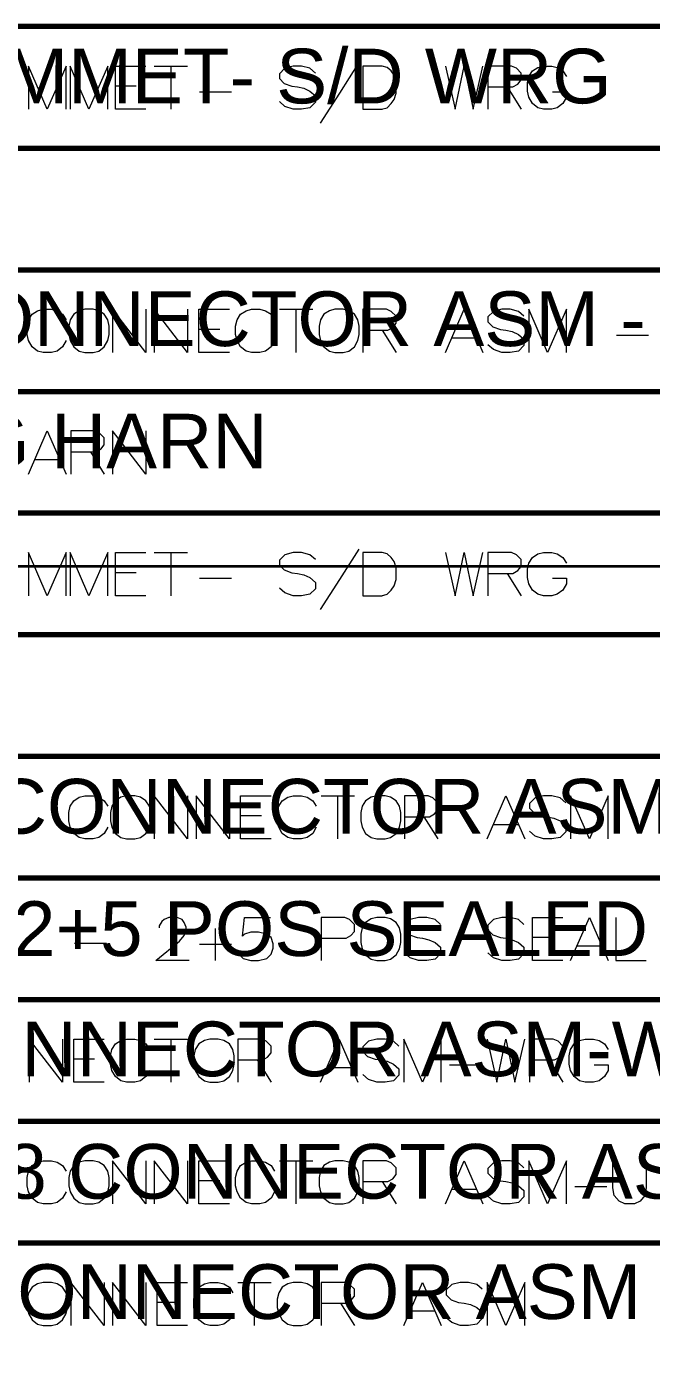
# Model space of a CAD drawing. Header units: millimetres. Extents: x 0 to 174, y 0 to 33.
# Drawn here: x 78.318 to 80.374, y 24.382 to 28.736 of the extents above; entities that cross this region are included whole.
import ezdxf

# ---------------------------------------------------------------- set-up
doc = ezdxf.new("R2010")
doc.units = ezdxf.units.MM
doc.layers.add('BOM_OCR_TEXT', color=7, linetype='Continuous')
doc.layers.add('BOM_ORIGINAL_OUTLINES', color=7, linetype='Continuous')
doc.layers.add('PDF_Geomertry', color=7, linetype='Continuous', true_color=0x405f80)
doc.styles.get("Standard").update_dxf_attribs({"font": 'arial.ttf'})

msp = doc.modelspace()

# ---------------------------------------------------------------- linework, layer by layer
at = {"layer": 'BOM_ORIGINAL_OUTLINES', "color": 18, "lineweight": 13, "true_color": 0x260000}
for points in [[(78.4479, 28.4636), (78.4479, 28.6053), (78.3862, 28.4636), (78.3244, 28.6053), (78.3244, 28.4636)], [(78.5851, 28.4636), (78.5851, 28.6053), (78.5233, 28.4636), (78.4617, 28.6053), (78.4617, 28.4636)], [(78.7108, 28.4636), (78.6103, 28.4636), (78.6103, 28.6053), (78.7108, 28.6053)], [(78.7382, 28.6053), (78.8479, 28.6053)], [(78.7931, 28.4636), (78.7931, 28.6053)], [(79.2686, 28.5825), (79.2503, 28.5985), (79.2229, 28.6053), (79.1954, 28.6053), (79.1681, 28.5985), (79.1497, 28.5801), (79.1497, 28.5642), (79.1657, 28.5482), (79.1908, 28.539), (79.2092, 28.5367), (79.2297, 28.5322), (79.2503, 28.5231), (79.2686, 28.5071), (79.2686, 28.4864), (79.2503, 28.4682), (79.2229, 28.4636), (79.1954, 28.4636), (79.1681, 28.4728), (79.1497, 28.4888)], [(79.2846, 28.4179), (79.3486, 28.5161), (79.4126, 28.6168)], [(79.4857, 28.4636), (79.504, 28.4682), (79.5178, 28.4818), (79.5269, 28.4956), (79.5337, 28.5161), (79.5337, 28.555), (79.5269, 28.5756), (79.5178, 28.5893), (79.504, 28.6007), (79.4881, 28.6053), (79.424, 28.6053), (79.424, 28.4636), (79.4881, 28.4636)], [(79.6961, 28.6053), (79.7281, 28.4636), (79.7578, 28.6053), (79.7875, 28.4636), (79.8194, 28.6053)], [(79.8356, 28.5367), (79.9178, 28.5367), (79.9337, 28.5458), (79.9453, 28.5596), (79.9453, 28.5825), (79.9292, 28.5985), (79.9132, 28.6053), (79.8356, 28.6053), (79.8356, 28.4636)], [(80.0481, 28.5207), (80.0938, 28.5207), (80.0938, 28.5025), (80.0824, 28.4818), (80.064, 28.4682), (80.0458, 28.4636), (80.0183, 28.4636), (80.0001, 28.4682), (79.9818, 28.4818), (79.9704, 28.5025), (79.9658, 28.5231), (79.9658, 28.5504), (79.9704, 28.571), (79.9818, 28.5893), (80.0001, 28.6007), (80.0183, 28.6053), (80.0458, 28.6053), (80.064, 28.6007), (80.0824, 28.5893), (80.0938, 28.571)], [(78.6789, 28.539), (78.6103, 28.539)], [(78.8868, 28.5207), (78.9919, 28.5207)], [(79.8994, 28.5367), (79.9453, 28.4636)], [(78.4479, 27.7019), (78.4365, 27.6814), (78.4182, 27.6676), (78.4, 27.6631), (78.3725, 27.6631), (78.3542, 27.6676), (78.336, 27.6814), (78.3244, 27.7019), (78.3199, 27.7225), (78.3199, 27.75), (78.3244, 27.7706), (78.336, 27.7889), (78.3542, 27.8003), (78.3725, 27.8049), (78.4, 27.8049), (78.4182, 27.8003), (78.4365, 27.7889), (78.4479, 27.7706)], [(78.7108, 27.8049), (78.7108, 27.6631), (78.6011, 27.8049), (78.6011, 27.6631)], [(78.8479, 27.8049), (78.8479, 27.6631), (78.7382, 27.8049), (78.7382, 27.6631)], [(78.9851, 27.6631), (78.8846, 27.6631), (78.8846, 27.8049), (78.9851, 27.8049)], [(79.1337, 27.7019), (79.1222, 27.6814), (79.104, 27.6676), (79.0857, 27.6631), (79.0583, 27.6631), (79.04, 27.6676), (79.0217, 27.6814), (79.0103, 27.7019), (79.0057, 27.7225), (79.0057, 27.75), (79.0103, 27.7706), (79.0217, 27.7889), (79.04, 27.8003), (79.0583, 27.8049), (79.0857, 27.8049), (79.104, 27.8003), (79.1222, 27.7889), (79.1337, 27.7706)], [(79.1497, 27.8049), (79.2594, 27.8049)], [(79.2046, 27.6631), (79.2046, 27.8049)], [(79.424, 27.7363), (79.5064, 27.7363), (79.5224, 27.7454), (79.5337, 27.7592), (79.5337, 27.7819), (79.5178, 27.7979), (79.5018, 27.8049), (79.424, 27.8049), (79.424, 27.6631)], [(79.6961, 27.6631), (79.7578, 27.8049), (79.8194, 27.6631)], [(79.9543, 27.7819), (79.9361, 27.7979), (79.9086, 27.8049), (79.8812, 27.8049), (79.8537, 27.7979), (79.8356, 27.7797), (79.8356, 27.7638), (79.8515, 27.7476), (79.8767, 27.7386), (79.895, 27.7363), (79.9156, 27.7317), (79.9361, 27.7225), (79.9543, 27.7065), (79.9543, 27.686), (79.9361, 27.6676), (79.9086, 27.6631), (79.8812, 27.6631), (79.8537, 27.6722), (79.8356, 27.6882)], [(80.0938, 27.6631), (80.0938, 27.8049), (80.0321, 27.6631), (79.9704, 27.8049), (79.9704, 27.6631)], [(78.9532, 27.7386), (78.8846, 27.7386)], [(79.4881, 27.7363), (79.5337, 27.6631)], [(79.7167, 27.7111), (79.7989, 27.7111)], [(80.2583, 27.7203), (80.3636, 27.7203)], [(78.3244, 27.2629), (78.3862, 27.4046), (78.4479, 27.2629)], [(78.4639, 27.336), (78.5462, 27.336), (78.5622, 27.3451), (78.5736, 27.3589), (78.5736, 27.3818), (78.5576, 27.3978), (78.5417, 27.4046), (78.4639, 27.4046), (78.4639, 27.2629)], [(78.7108, 27.4046), (78.7108, 27.2629), (78.6011, 27.4046), (78.6011, 27.2629)], [(78.3451, 27.3108), (78.4274, 27.3108)], [(78.5279, 27.336), (78.5736, 27.2629)], [(78.5851, 26.101), (78.5736, 26.0804), (78.5554, 26.0668), (78.5371, 26.0622), (78.5097, 26.0622), (78.4914, 26.0668), (78.4731, 26.0804), (78.4617, 26.101), (78.4571, 26.1217), (78.4571, 26.149), (78.4617, 26.1696), (78.4731, 26.1879), (78.4914, 26.1993), (78.5097, 26.2039), (78.5371, 26.2039), (78.5554, 26.1993), (78.5736, 26.1879), (78.5851, 26.1696)], [(78.8479, 26.2039), (78.8479, 26.0622), (78.7382, 26.2039), (78.7382, 26.0622)], [(78.9851, 26.2039), (78.9851, 26.0622), (78.8754, 26.2039), (78.8754, 26.0622)], [(79.1222, 26.0622), (79.0217, 26.0622), (79.0217, 26.2039), (79.1222, 26.2039)], [(79.2708, 26.101), (79.2594, 26.0804), (79.2411, 26.0668), (79.2229, 26.0622), (79.1954, 26.0622), (79.1771, 26.0668), (79.1589, 26.0804), (79.1475, 26.101), (79.1429, 26.1217), (79.1429, 26.149), (79.1475, 26.1696), (79.1589, 26.1879), (79.1771, 26.1993), (79.1954, 26.2039), (79.2229, 26.2039), (79.2411, 26.1993), (79.2594, 26.1879), (79.2708, 26.1696)], [(79.2869, 26.2039), (79.3967, 26.2039)], [(79.3418, 26.0622), (79.3418, 26.2039)], [(79.5612, 26.1353), (79.6435, 26.1353), (79.6594, 26.1444), (79.671, 26.1582), (79.671, 26.1811), (79.6549, 26.1971), (79.6389, 26.2039), (79.5612, 26.2039), (79.5612, 26.0622)], [(79.8332, 26.0622), (79.895, 26.2039), (79.9567, 26.0622)], [(80.0915, 26.1811), (80.0732, 26.1971), (80.0458, 26.2039), (80.0183, 26.2039), (79.991, 26.1971), (79.9726, 26.1788), (79.9726, 26.1628), (79.9886, 26.1468), (80.0137, 26.1376), (80.0321, 26.1353), (80.0526, 26.1307), (80.0732, 26.1217), (80.0915, 26.1056), (80.0915, 26.085), (80.0732, 26.0668), (80.0458, 26.0622), (80.0183, 26.0622), (79.991, 26.0713), (79.9726, 26.0874)], [(80.231, 26.0622), (80.231, 26.2039), (80.1693, 26.0622), (80.1075, 26.2039), (80.1075, 26.0622)], [(79.0903, 26.1376), (79.0217, 26.1376)], [(79.6251, 26.1353), (79.671, 26.0622)], [(79.8537, 26.1101), (79.9361, 26.1101)], [(78.8525, 25.6619), (78.7428, 25.6619), (78.8206, 25.726), (78.8365, 25.7443), (78.8435, 25.7579), (78.8435, 25.7717), (78.8365, 25.7876), (78.8297, 25.7968), (78.8137, 25.8036), (78.7862, 25.8036), (78.7703, 25.7968), (78.7633, 25.79), (78.7543, 25.7763), (78.7543, 25.7694)], [(79.0171, 25.6871), (79.024, 25.6757), (79.0308, 25.6688), (79.056, 25.6619), (79.0811, 25.6619), (79.1086, 25.6688), (79.1222, 25.6825), (79.1292, 25.7031), (79.1292, 25.7168), (79.1222, 25.7374), (79.1086, 25.7488), (79.0811, 25.7557), (79.056, 25.7557), (79.0354, 25.7488), (79.0286, 25.7419), (79.0354, 25.8036), (79.12, 25.8036)], [(79.2869, 25.7351), (79.3692, 25.7351), (79.3851, 25.7443), (79.3967, 25.7579), (79.3967, 25.7808), (79.3806, 25.7968), (79.3646, 25.8036), (79.2869, 25.8036), (79.2869, 25.6619)], [(79.68, 25.7808), (79.6618, 25.7968), (79.6343, 25.8036), (79.6069, 25.8036), (79.5794, 25.7968), (79.5612, 25.7785), (79.5612, 25.7625), (79.5772, 25.7465), (79.6024, 25.7374), (79.6207, 25.7351), (79.6412, 25.7306), (79.6618, 25.7214), (79.68, 25.7054), (79.68, 25.6849), (79.6618, 25.6665), (79.6343, 25.6619), (79.6069, 25.6619), (79.5794, 25.6711), (79.5612, 25.6871)], [(79.9543, 25.7808), (79.9361, 25.7968), (79.9086, 25.8036), (79.8812, 25.8036), (79.8537, 25.7968), (79.8356, 25.7785), (79.8356, 25.7625), (79.8515, 25.7465), (79.8767, 25.7374), (79.895, 25.7351), (79.9156, 25.7306), (79.9361, 25.7214), (79.9543, 25.7054), (79.9543, 25.6849), (79.9361, 25.6665), (79.9086, 25.6619), (79.8812, 25.6619), (79.8537, 25.6711), (79.8356, 25.6871)], [(80.0824, 25.6619), (79.9818, 25.6619), (79.9818, 25.8036), (80.0824, 25.8036)], [(80.1075, 25.6619), (80.1693, 25.8036), (80.231, 25.6619)], [(80.2561, 25.8036), (80.2561, 25.6619), (80.3567, 25.6619)], [(78.9394, 25.6619), (78.9394, 25.7671)], [(80.0504, 25.7374), (79.9818, 25.7374)], [(78.4754, 25.719), (78.5806, 25.719)], [(78.9919, 25.7146), (78.8868, 25.7146)], [(80.1281, 25.71), (80.2104, 25.71)], [(78.4365, 25.4035), (78.4365, 25.2617), (78.3268, 25.4035), (78.3268, 25.2617)], [(78.5736, 25.2617), (78.4731, 25.2617), (78.4731, 25.4035), (78.5736, 25.4035)], [(78.7222, 25.3006), (78.7108, 25.28), (78.6925, 25.2663), (78.6743, 25.2617), (78.6468, 25.2617), (78.6285, 25.2663), (78.6103, 25.28), (78.5987, 25.3006), (78.5943, 25.3211), (78.5943, 25.3486), (78.5987, 25.3692), (78.6103, 25.3875), (78.6285, 25.3989), (78.6468, 25.4035), (78.6743, 25.4035), (78.6925, 25.3989), (78.7108, 25.3875), (78.7222, 25.3692)], [(78.7382, 25.4035), (78.8479, 25.4035)], [(78.7931, 25.2617), (78.7931, 25.4035)], [(79.0125, 25.3349), (79.0949, 25.3349), (79.1108, 25.344), (79.1222, 25.3578), (79.1222, 25.3806), (79.1062, 25.3965), (79.0903, 25.4035), (79.0125, 25.4035), (79.0125, 25.2617)], [(79.2846, 25.2617), (79.3462, 25.4035), (79.4081, 25.2617)], [(79.5429, 25.3806), (79.5246, 25.3965), (79.4972, 25.4035), (79.4697, 25.4035), (79.4424, 25.3965), (79.424, 25.3783), (79.424, 25.3624), (79.44, 25.3463), (79.4651, 25.3371), (79.4835, 25.3349), (79.504, 25.3303), (79.5246, 25.3211), (79.5429, 25.3051), (79.5429, 25.2846), (79.5246, 25.2663), (79.4972, 25.2617), (79.4697, 25.2617), (79.4424, 25.2708), (79.424, 25.2868)], [(79.6824, 25.2617), (79.6824, 25.4035), (79.6207, 25.2617), (79.5589, 25.4035), (79.5589, 25.2617)], [(79.8332, 25.4035), (79.8653, 25.2617), (79.895, 25.4035), (79.9247, 25.2617), (79.9567, 25.4035)], [(79.9726, 25.3349), (80.055, 25.3349), (80.071, 25.344), (80.0824, 25.3578), (80.0824, 25.3806), (80.0664, 25.3965), (80.0504, 25.4035), (79.9726, 25.4035), (79.9726, 25.2617)], [(80.1853, 25.3189), (80.231, 25.3189), (80.231, 25.3006), (80.2196, 25.28), (80.2012, 25.2663), (80.1829, 25.2617), (80.1556, 25.2617), (80.1372, 25.2663), (80.1189, 25.28), (80.1075, 25.3006), (80.1029, 25.3211), (80.1029, 25.3486), (80.1075, 25.3692), (80.1189, 25.3875), (80.1372, 25.3989), (80.1556, 25.4035), (80.1829, 25.4035), (80.2012, 25.3989), (80.2196, 25.3875), (80.231, 25.3692)], [(78.5417, 25.3371), (78.4731, 25.3371)], [(79.0765, 25.3349), (79.1222, 25.2617)], [(79.3051, 25.3097), (79.3875, 25.3097)], [(79.7097, 25.3189), (79.8149, 25.3189)], [(80.0367, 25.3349), (80.0824, 25.2617)], [(78.4479, 24.9003), (78.4365, 24.8797), (78.4182, 24.8661), (78.4, 24.8615), (78.3725, 24.8615), (78.3542, 24.8661), (78.336, 24.8797), (78.3244, 24.9003), (78.3199, 24.921), (78.3199, 24.9483), (78.3244, 24.9689), (78.336, 24.9872), (78.3542, 24.9986), (78.3725, 25.0032), (78.4, 25.0032), (78.4182, 24.9986), (78.4365, 24.9872), (78.4479, 24.9689)], [(78.7108, 25.0032), (78.7108, 24.8615), (78.6011, 25.0032), (78.6011, 24.8615)], [(78.8479, 25.0032), (78.8479, 24.8615), (78.7382, 25.0032), (78.7382, 24.8615)], [(78.9851, 24.8615), (78.8846, 24.8615), (78.8846, 25.0032), (78.9851, 25.0032)], [(79.1337, 24.9003), (79.1222, 24.8797), (79.104, 24.8661), (79.0857, 24.8615), (79.0583, 24.8615), (79.04, 24.8661), (79.0217, 24.8797), (79.0103, 24.9003), (79.0057, 24.921), (79.0057, 24.9483), (79.0103, 24.9689), (79.0217, 24.9872), (79.04, 24.9986), (79.0583, 25.0032), (79.0857, 25.0032), (79.104, 24.9986), (79.1222, 24.9872), (79.1337, 24.9689)], [(79.1497, 25.0032), (79.2594, 25.0032)], [(79.2046, 24.8615), (79.2046, 25.0032)], [(79.424, 24.9346), (79.5064, 24.9346), (79.5224, 24.9438), (79.5337, 24.9575), (79.5337, 24.9803), (79.5178, 24.9964), (79.5018, 25.0032), (79.424, 25.0032), (79.424, 24.8615)], [(79.6961, 24.8615), (79.7578, 25.0032), (79.8194, 24.8615)], [(79.9543, 24.9803), (79.9361, 24.9964), (79.9086, 25.0032), (79.8812, 25.0032), (79.8537, 24.9964), (79.8356, 24.9781), (79.8356, 24.9621), (79.8515, 24.9461), (79.8767, 24.9369), (79.895, 24.9346), (79.9156, 24.93), (79.9361, 24.921), (79.9543, 24.9049), (79.9543, 24.8843), (79.9361, 24.8661), (79.9086, 24.8615), (79.8812, 24.8615), (79.8537, 24.8706), (79.8356, 24.8867)], [(80.0938, 24.8615), (80.0938, 25.0032), (80.0321, 24.8615), (79.9704, 25.0032), (79.9704, 24.8615)], [(80.3567, 25.0032), (80.3567, 24.914), (80.3521, 24.8889), (80.3361, 24.8706), (80.3178, 24.8615), (80.2858, 24.8615), (80.2675, 24.8706), (80.2515, 24.8889), (80.2469, 24.914), (80.2469, 25.0032)], [(78.9532, 24.9369), (78.8846, 24.9369)], [(79.4881, 24.9346), (79.5337, 24.8615)], [(79.7167, 24.9094), (79.7989, 24.9094)], [(80.1212, 24.9186), (80.2264, 24.9186)], [(78.5736, 24.6029), (78.5736, 24.4613), (78.4639, 24.6029), (78.4639, 24.4613)], [(78.7108, 24.6029), (78.7108, 24.4613), (78.6011, 24.6029), (78.6011, 24.4613)], [(78.8479, 24.4613), (78.7474, 24.4613), (78.7474, 24.6029), (78.8479, 24.6029)], [(78.9965, 24.5001), (78.9851, 24.4796), (78.9668, 24.4658), (78.9486, 24.4613), (78.9211, 24.4613), (78.9028, 24.4658), (78.8846, 24.4796), (78.8731, 24.5001), (78.8686, 24.5207), (78.8686, 24.5481), (78.8731, 24.5686), (78.8846, 24.5869), (78.9028, 24.5983), (78.9211, 24.6029), (78.9486, 24.6029), (78.9668, 24.5983), (78.9851, 24.5869), (78.9965, 24.5686)], [(79.0125, 24.6029), (79.1222, 24.6029)], [(79.0674, 24.4613), (79.0674, 24.6029)], [(79.2869, 24.5344), (79.3692, 24.5344), (79.3851, 24.5435), (79.3967, 24.5572), (79.3967, 24.5801), (79.3806, 24.5961), (79.3646, 24.6029), (79.2869, 24.6029), (79.2869, 24.4613)], [(79.5589, 24.4613), (79.6207, 24.6029), (79.6824, 24.4613)], [(79.8172, 24.5801), (79.7989, 24.5961), (79.7715, 24.6029), (79.744, 24.6029), (79.7167, 24.5961), (79.6983, 24.5778), (79.6983, 24.5618), (79.7143, 24.5458), (79.7394, 24.5367), (79.7578, 24.5344), (79.7783, 24.5299), (79.7989, 24.5207), (79.8172, 24.5047), (79.8172, 24.484), (79.7989, 24.4658), (79.7715, 24.4613), (79.744, 24.4613), (79.7167, 24.4704), (79.6983, 24.4864)], [(79.9567, 24.4613), (79.9567, 24.6029), (79.895, 24.4613), (79.8332, 24.6029), (79.8332, 24.4613)], [(78.816, 24.5367), (78.7474, 24.5367)], [(79.3508, 24.5344), (79.3967, 24.4613)], [(79.5794, 24.5093), (79.6618, 24.5093)]]:
    msp.add_lwpolyline(points, dxfattribs=at)
for points in [[(78.5097, 27.8049), (78.4914, 27.8003), (78.4731, 27.7889), (78.4617, 27.7706), (78.4571, 27.75), (78.4571, 27.7225), (78.4617, 27.7019), (78.4731, 27.6814), (78.4914, 27.6676), (78.5097, 27.6631), (78.5371, 27.6631), (78.5554, 27.6676), (78.5736, 27.6814), (78.5851, 27.7019), (78.5897, 27.7225), (78.5897, 27.75), (78.5851, 27.7706), (78.5736, 27.7889), (78.5554, 27.8003), (78.5371, 27.8049), (78.5097, 27.8049)], [(79.3326, 27.8049), (79.3143, 27.8003), (79.296, 27.7889), (79.2846, 27.7706), (79.28, 27.75), (79.28, 27.7225), (79.2846, 27.7019), (79.296, 27.6814), (79.3143, 27.6676), (79.3326, 27.6631), (79.36, 27.6631), (79.3783, 27.6676), (79.3967, 27.6814), (79.4081, 27.7019), (79.4126, 27.7225), (79.4126, 27.75), (79.4081, 27.7706), (79.3967, 27.7889), (79.3783, 27.8003), (79.36, 27.8049), (79.3326, 27.8049)], [(78.6468, 26.2039), (78.6285, 26.1993), (78.6103, 26.1879), (78.5987, 26.1696), (78.5943, 26.149), (78.5943, 26.1217), (78.5987, 26.101), (78.6103, 26.0804), (78.6285, 26.0668), (78.6468, 26.0622), (78.6743, 26.0622), (78.6925, 26.0668), (78.7108, 26.0804), (78.7222, 26.101), (78.7268, 26.1217), (78.7268, 26.149), (78.7222, 26.1696), (78.7108, 26.1879), (78.6925, 26.1993), (78.6743, 26.2039), (78.6468, 26.2039)], [(79.4697, 26.2039), (79.4515, 26.1993), (79.4332, 26.1879), (79.4218, 26.1696), (79.4172, 26.149), (79.4172, 26.1217), (79.4218, 26.101), (79.4332, 26.0804), (79.4515, 26.0668), (79.4697, 26.0622), (79.4972, 26.0622), (79.5154, 26.0668), (79.5337, 26.0804), (79.5451, 26.101), (79.5497, 26.1217), (79.5497, 26.149), (79.5451, 26.1696), (79.5337, 26.1879), (79.5154, 26.1993), (79.4972, 26.2039), (79.4697, 26.2039)], [(79.4697, 25.8036), (79.4515, 25.7992), (79.4332, 25.7876), (79.4218, 25.7694), (79.4172, 25.7488), (79.4172, 25.7214), (79.4218, 25.7008), (79.4332, 25.6803), (79.4515, 25.6665), (79.4697, 25.6619), (79.4972, 25.6619), (79.5154, 25.6665), (79.5337, 25.6803), (79.5451, 25.7008), (79.5497, 25.7214), (79.5497, 25.7488), (79.5451, 25.7694), (79.5337, 25.7876), (79.5154, 25.7992), (79.4972, 25.8036), (79.4697, 25.8036)], [(78.9211, 25.4035), (78.9028, 25.3989), (78.8846, 25.3875), (78.8731, 25.3692), (78.8686, 25.3486), (78.8686, 25.3211), (78.8731, 25.3006), (78.8846, 25.28), (78.9028, 25.2663), (78.9211, 25.2617), (78.9486, 25.2617), (78.9668, 25.2663), (78.9851, 25.28), (78.9965, 25.3006), (79.0011, 25.3211), (79.0011, 25.3486), (78.9965, 25.3692), (78.9851, 25.3875), (78.9668, 25.3989), (78.9486, 25.4035), (78.9211, 25.4035)], [(78.5097, 25.0032), (78.4914, 24.9986), (78.4731, 24.9872), (78.4617, 24.9689), (78.4571, 24.9483), (78.4571, 24.921), (78.4617, 24.9003), (78.4731, 24.8797), (78.4914, 24.8661), (78.5097, 24.8615), (78.5371, 24.8615), (78.5554, 24.8661), (78.5736, 24.8797), (78.5851, 24.9003), (78.5897, 24.921), (78.5897, 24.9483), (78.5851, 24.9689), (78.5736, 24.9872), (78.5554, 24.9986), (78.5371, 25.0032), (78.5097, 25.0032)], [(79.3326, 25.0032), (79.3143, 24.9986), (79.296, 24.9872), (79.2846, 24.9689), (79.28, 24.9483), (79.28, 24.921), (79.2846, 24.9003), (79.296, 24.8797), (79.3143, 24.8661), (79.3326, 24.8615), (79.36, 24.8615), (79.3783, 24.8661), (79.3967, 24.8797), (79.4081, 24.9003), (79.4126, 24.921), (79.4126, 24.9483), (79.4081, 24.9689), (79.3967, 24.9872), (79.3783, 24.9986), (79.36, 25.0032), (79.3326, 25.0032)], [(78.3725, 24.6029), (78.3542, 24.5983), (78.336, 24.5869), (78.3244, 24.5686), (78.3199, 24.5481), (78.3199, 24.5207), (78.3244, 24.5001), (78.336, 24.4796), (78.3542, 24.4658), (78.3725, 24.4613), (78.4, 24.4613), (78.4182, 24.4658), (78.4365, 24.4796), (78.4479, 24.5001), (78.4525, 24.5207), (78.4525, 24.5481), (78.4479, 24.5686), (78.4365, 24.5869), (78.4182, 24.5983), (78.4, 24.6029), (78.3725, 24.6029)], [(79.1954, 24.6029), (79.1771, 24.5983), (79.1589, 24.5869), (79.1475, 24.5686), (79.1429, 24.5481), (79.1429, 24.5207), (79.1475, 24.5001), (79.1589, 24.4796), (79.1771, 24.4658), (79.1954, 24.4613), (79.2229, 24.4613), (79.2411, 24.4658), (79.2594, 24.4796), (79.2708, 24.5001), (79.2754, 24.5207), (79.2754, 24.5481), (79.2708, 24.5686), (79.2594, 24.5869), (79.2411, 24.5983), (79.2229, 24.6029), (79.1954, 24.6029)]]:
    msp.add_lwpolyline(points, close=True, dxfattribs=at)
at = {"layer": 'PDF_Geomertry', "color": 165, "lineweight": 70, "true_color": 0x5267a5}
for points in [[(70.2461, 27.9353), (70.2461, 27.535), (71.3026, 27.535), (71.3026, 27.9353), (75.611, 27.9353), (75.611, 28.3354), (83.901, 28.3354), (83.901, 28.7357), (75.611, 28.7357)], [(70.2461, 27.535), (70.2461, 27.1347), (71.3026, 27.1347), (71.3026, 27.535), (75.611, 27.535), (75.611, 27.9353), (83.901, 27.9353), (83.901, 28.3354), (85.7837, 28.3354), (85.7837, 28.7357), (83.901, 28.7357)], [(70.2461, 27.1347), (70.2461, 26.7346), (71.3026, 26.7346), (71.3026, 27.1347), (75.611, 27.1347), (75.611, 27.535), (83.901, 27.535), (83.901, 27.9353), (85.7837, 27.9353), (85.7837, 28.3354), (98.9892, 28.3354), (98.9892, 28.7357), (85.7837, 28.7357)], [(70.2461, 26.7346), (70.2461, 26.3343), (71.3026, 26.3343), (71.3026, 26.7346), (75.611, 26.7346), (75.611, 27.1347), (83.901, 27.1347), (83.901, 27.535), (85.7837, 27.535), (85.7837, 27.9353), (98.9892, 27.9353), (98.9892, 28.3354)], [(70.2461, 26.3343), (70.2461, 25.934), (71.3026, 25.934), (71.3026, 26.3343), (75.611, 26.3343), (75.611, 26.7346), (83.901, 26.7346), (83.901, 27.1347), (85.7837, 27.1347), (85.7837, 27.535), (98.9892, 27.535), (98.9892, 27.9353)], [(70.2461, 25.934), (70.2461, 25.5339), (71.3026, 25.5339), (71.3026, 25.934), (75.611, 25.934), (75.611, 26.3343), (83.901, 26.3343), (83.901, 26.7346), (85.7837, 26.7346), (85.7837, 27.1347), (98.9892, 27.1347), (98.9892, 27.535)], [(70.2461, 25.5339), (70.2461, 25.1336), (71.3026, 25.1336), (71.3026, 25.5339), (75.611, 25.5339), (75.611, 25.934), (83.901, 25.934), (83.901, 26.3343), (85.7837, 26.3343), (85.7837, 26.7346), (98.9892, 26.7346), (98.9892, 27.1347)], [(70.2461, 25.1336), (70.2461, 24.7333), (71.3026, 24.7333), (71.3026, 25.1336), (75.611, 25.1336), (75.611, 25.5339), (83.901, 25.5339), (83.901, 25.934), (85.7837, 25.934), (85.7837, 26.3343), (98.9892, 26.3343), (98.9892, 26.7346)], [(70.2461, 24.7333), (70.2461, 24.3332), (71.3026, 24.3332), (71.3026, 24.7333), (75.611, 24.7333), (75.611, 25.1336), (83.901, 25.1336), (83.901, 25.5339), (85.7837, 25.5339), (85.7837, 25.934), (98.9892, 25.934), (98.9892, 26.3343)], [(70.2461, 24.3332), (70.2461, 23.9329), (71.3026, 23.9329), (71.3026, 24.3332), (75.611, 24.3332), (75.611, 24.7333), (83.901, 24.7333), (83.901, 25.1336), (85.7837, 25.1336), (85.7837, 25.5339), (98.9892, 25.5339), (98.9892, 25.934)]]:
    msp.add_lwpolyline(points, dxfattribs=at)
at = {"layer": 'PDF_Geomertry', "color": 18, "lineweight": 13, "true_color": 0x260000}
for points in [[(78.4479, 26.8626), (78.4479, 27.0044), (78.3862, 26.8626), (78.3244, 27.0044), (78.3244, 26.8626)], [(78.5851, 26.8626), (78.5851, 27.0044), (78.5233, 26.8626), (78.4617, 27.0044), (78.4617, 26.8626)], [(78.7108, 26.8626), (78.6103, 26.8626), (78.6103, 27.0044), (78.7108, 27.0044)], [(78.7382, 27.0044), (78.8479, 27.0044)], [(78.7931, 26.8626), (78.7931, 27.0044)], [(79.2686, 26.9815), (79.2503, 26.9975), (79.2229, 27.0044), (79.1954, 27.0044), (79.1681, 26.9975), (79.1497, 26.9792), (79.1497, 26.9632), (79.1657, 26.9472), (79.1908, 26.9381), (79.2092, 26.9358), (79.2297, 26.9313), (79.2503, 26.9221), (79.2686, 26.9061), (79.2686, 26.8856), (79.2503, 26.8672), (79.2229, 26.8626), (79.1954, 26.8626), (79.1681, 26.8718), (79.1497, 26.8878)], [(79.2846, 26.8169), (79.3486, 26.9153), (79.4126, 27.0158)], [(79.4857, 26.8626), (79.504, 26.8672), (79.5178, 26.881), (79.5269, 26.8946), (79.5337, 26.9153), (79.5337, 26.954), (79.5269, 26.9747), (79.5178, 26.9883), (79.504, 26.9999), (79.4881, 27.0044), (79.424, 27.0044), (79.424, 26.8626), (79.4881, 26.8626)], [(79.6961, 27.0044), (79.7281, 26.8626), (79.7578, 27.0044), (79.7875, 26.8626), (79.8194, 27.0044)], [(79.8356, 26.9358), (79.9178, 26.9358), (79.9337, 26.945), (79.9453, 26.9586), (79.9453, 26.9815), (79.9292, 26.9975), (79.9132, 27.0044), (79.8356, 27.0044), (79.8356, 26.8626)], [(80.0481, 26.9199), (80.0938, 26.9199), (80.0938, 26.9015), (80.0824, 26.881), (80.064, 26.8672), (80.0458, 26.8626), (80.0183, 26.8626), (80.0001, 26.8672), (79.9818, 26.881), (79.9704, 26.9015), (79.9658, 26.9221), (79.9658, 26.9494), (79.9704, 26.9701), (79.9818, 26.9883), (80.0001, 26.9999), (80.0183, 27.0044), (80.0458, 27.0044), (80.064, 26.9999), (80.0824, 26.9883), (80.0938, 26.9701)], [(78.6789, 26.9381), (78.6103, 26.9381)], [(78.8868, 26.9199), (78.9919, 26.9199)], [(79.8994, 26.9358), (79.9453, 26.8626)]]:
    msp.add_lwpolyline(points, dxfattribs=at)
at = {"layer": 'PDF_Geomertry', "color": 1, "lineweight": 35}
msp.add_lwpolyline([(70.3032, 26.9596), (98.9257, 26.9596)], dxfattribs=at)

# ---------------------------------------------------------------- texts
at = {"layer": 'BOM_OCR_TEXT', "char_height": 0.18, "width": 8.152222, "attachment_point": 1}
for s, insert in [('APTIV-35355242 GROMMET- S/D WRG', (75.6739, 28.6625)), ('APTIV - 35283943 - CONNECTOR ASM - UNSEALED', (75.6739, 27.8639)), ('CLIP ASM-BODY WRG HARN', (75.6739, 27.4611)), ('DELPHI - 35O16344 - CONNECTOR ASM - UNSEALED', (75.6739, 26.2597)), ('TE P/N: 1-1732115-1 - 2+5 POS SEALED CONN ASSY', (75.6739, 25.8569)), ('DELPHI-1361O095-CONNECTOR ASM-WRG HARN', (75.6739, 25.4611)), ('SUMITOMO 6099-O288 CONNECTOR ASM-UNSEALED', (75.6739, 25.0583)), ('TYCO-1-12296694-2-CONNECTOR ASM', (75.6739, 24.6625))]:
    msp.add_mtext(s, dxfattribs=dict(at, insert=insert))

doc.saveas('drawing.dxf')
